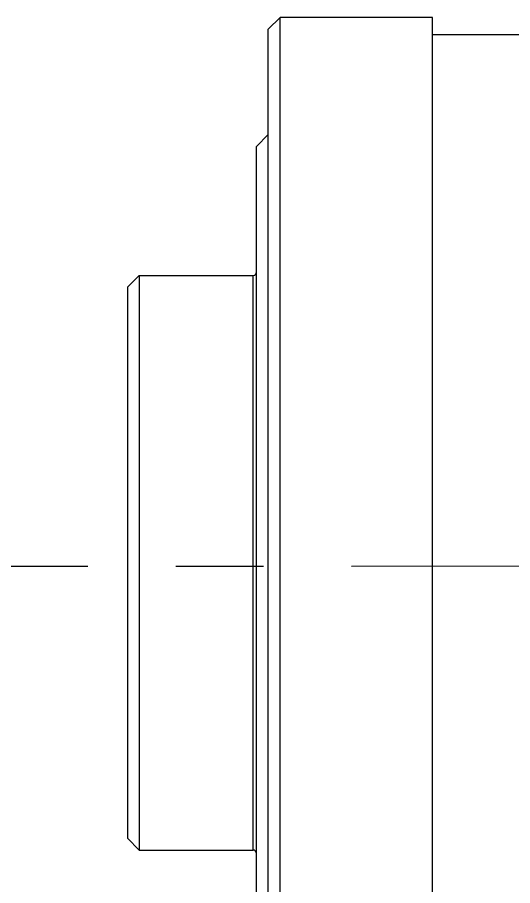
# Model space of a CAD drawing. Header units: millimetres. Extents: x 5828 to 6704, y 123 to 421.
# Drawn here: x 6373.662 to 6375.774, y 301.168 to 304.87 of the extents above; entities that cross this region are included whole.
import ezdxf

# ---------------------------------------------------------------- set-up
doc = ezdxf.new("R2010")
doc.units = ezdxf.units.MM
doc.linetypes.add('CENTER', pattern=[0.6, 0.375, -0.075, 0.075, -0.075])
doc.layers.add('中心线', color=7, linetype='Continuous')
doc.layers.add('外形图', color=7, linetype='Continuous')

msp = doc.modelspace()

# ---------------------------------------------------------------- linework, layer by layer
at = {"layer": '中心线', "linetype": 'CENTER', "ltscale": 5}
msp.add_line((6372.0871, 302.5292), (6422.6313, 302.5511), dxfattribs=at)
at = {"layer": '外形图', "linetype": 'ByBlock'}
for p, q in [((6374.732, 304.8196), (6374.782, 304.8696)), ((6374.782, 300.2196), (6374.782, 304.8696)), ((6375.432, 304.8696), (6374.782, 304.8696)), ((6375.432, 300.2196), (6375.432, 304.8696)), ((6374.732, 300.2696), (6374.732, 304.8196)), ((6375.832, 304.7946), (6375.432, 304.7946)), ((6374.682, 304.3196), (6374.732, 304.3696)), ((6374.682, 300.7696), (6374.682, 304.3196)), ((6374.132, 303.7196), (6374.182, 303.7696)), ((6374.182, 303.7696), (6374.182, 301.3196)), ((6374.182, 303.7696), (6374.667, 303.7696)), ((6374.667, 301.3196), (6374.667, 303.7696)), ((6374.132, 303.7196), (6374.132, 301.3696)), ((6374.132, 301.3696), (6374.182, 301.3196)), ((6374.182, 301.3196), (6374.667, 301.3196))]:
    msp.add_line(p, q, dxfattribs=at)
for centre, start, end in [((6374.667, 303.7846), 270, 0), ((6374.667, 301.3046), 0, 90)]:
    msp.add_arc(centre, 0.015, start, end, dxfattribs=at)

doc.saveas('drawing.dxf')
